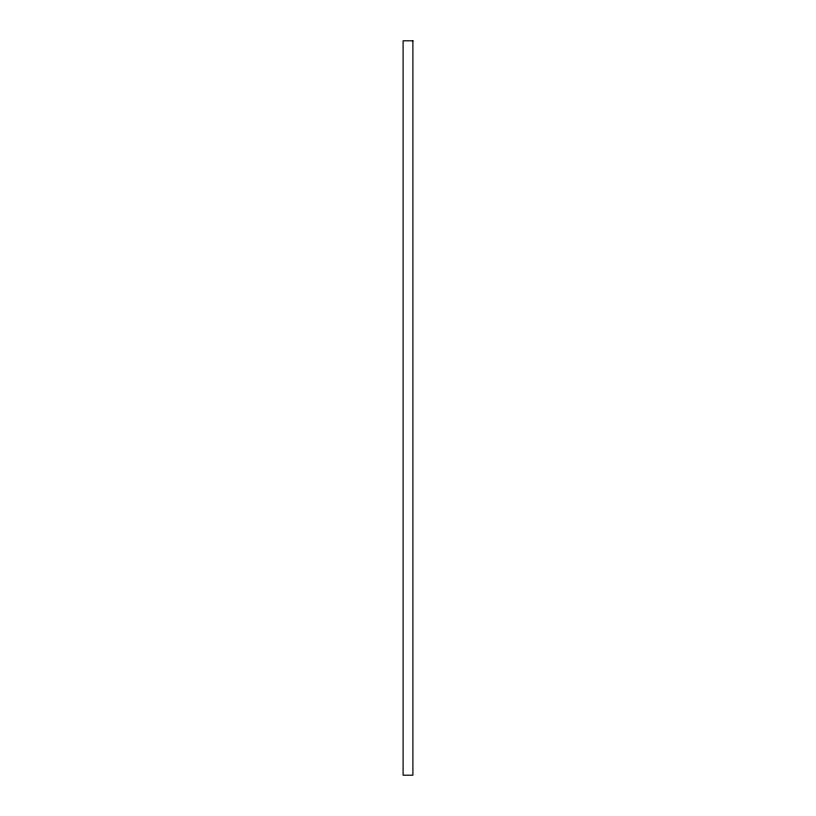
<?xml version="1.0" encoding="UTF-8"?>
<svg xmlns="http://www.w3.org/2000/svg" width="816" height="816" viewBox="0 0 816 816"><rect width="100%" height="100%" fill="white"/><g stroke="black" fill="none" stroke-linecap="round" stroke-linejoin="round"><path stroke-width="1.22" d="M412.896 40.8L403.104 40.8L403.104 775.2L412.896 775.2L412.896 40.8"/></g></svg>
